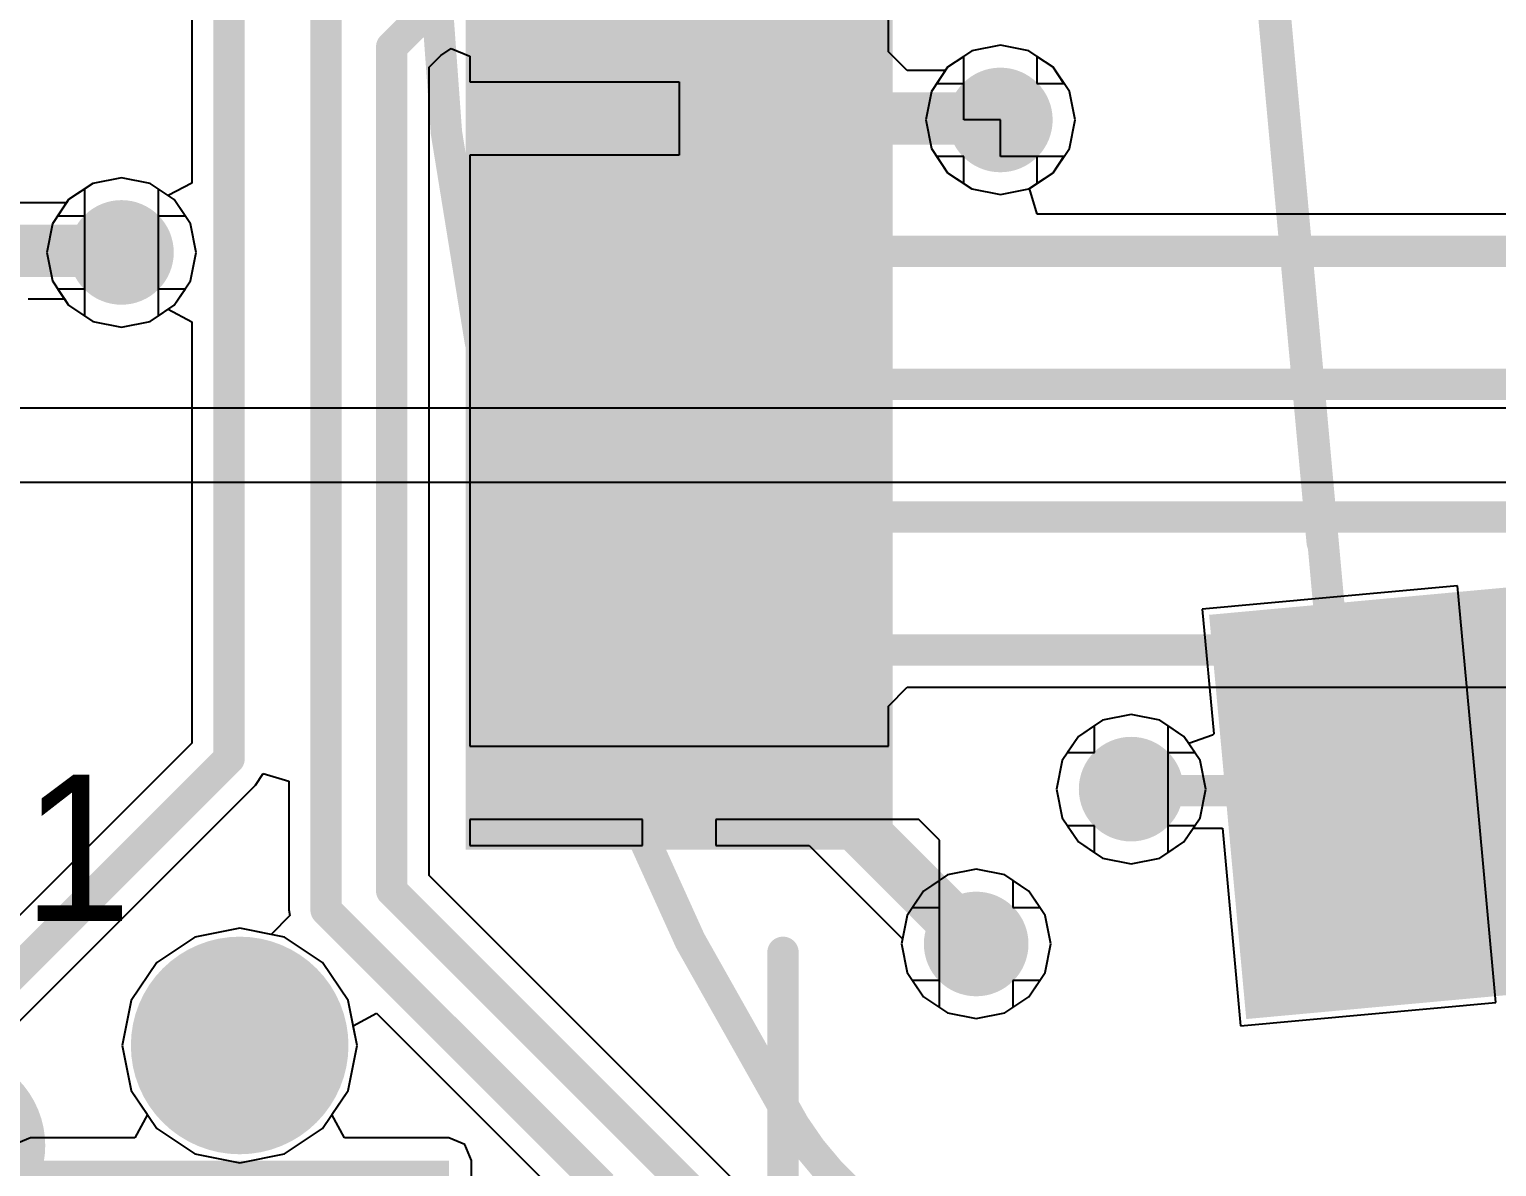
# Model space of a CAD drawing. Header units: millimetres. Extents: x 80 to 196, y 80 to 246.
# Drawn here: x 86.58 to 93.6, y 93.72 to 99.16 of the extents above; entities that cross this region are included whole.
import ezdxf

# ---------------------------------------------------------------- set-up
doc = ezdxf.new("R2010")
doc.units = ezdxf.units.MM
for name, color, linetype in [('BottomLayer', 5, 'Continuous'), ('BottomOverlay', 54, 'Continuous'), ('BottomPaste', 16, 'Continuous'), ('BottomSolder', 6, 'Continuous'), ('DrillDrawing', 1, 'Continuous'), ('KeepOutLayer', 6, 'Continuous'), ('Mechanical1', 6, 'Continuous'), ('Mechanical15', 56, 'Continuous'), ('MidLayer1', 16, 'Continuous'), ('MidLayer2', 76, 'Continuous'), ('MultiLayer', 9, 'Continuous'), ('PadHoleLayer', 156, 'Continuous'), ('TopLayer', 1, 'Continuous'), ('TopOverlay', 2, 'Continuous'), ('TopPaste', 8, 'Continuous'), ('TopSolder', 216, 'Continuous'), ('ViaHoleLayer', 16, 'Continuous')]:
    doc.layers.add(name, color=color, linetype=linetype)

msp = doc.modelspace()

# ---------------------------------------------------------------- linework, layer by layer
at = {"layer": 'BottomLayer'}
for p, q in [((87.36071935999999, 101.56867164), (87.36071935999999, 98.42132715999999)), ((90.68999896, 99.11980684), (90.68999896, 99.66499752)), ((90.68999896, 99.1198043), (90.6900015, 99.11980684)), ((90.6900015, 99.11980684), (90.68999896, 99.11980684)), ((90.6900015, 99.06500125999999), (90.68999896, 99.1198043)), ((88.49496905999999, 98.97519702), (88.55115131999999, 99.03137928)), ((88.55115131999999, 99.03137928), (88.60056702, 99.06439673999999)), ((88.60056702, 99.06439673999999), (88.69000041999999, 99.02735338)), ((88.69000041999999, 99.02735338), (88.69000296, 98.97519702)), ((90.6900015, 99.04921008), (90.6900015, 99.06500125999999)), ((90.77980319999999, 98.95940583999999), (90.6900015, 99.04921008)), ((91.05000332, 99.02703588), (90.9726654, 98.97536212)), ((91.05000332, 98.72302581999999), (91.05000332, 99.02703588)), ((91.47733799999999, 98.97536212), (91.40000008, 99.02703588)), ((91.40000008, 99.02703588), (91.40000008, 98.8980242)), ((88.49496905999999, 95.11289334), (88.49496905999999, 98.97519702)), ((88.69000296, 98.97519702), (88.69000041999999, 98.97519448)), ((88.69000041999999, 98.97519448), (88.69000296, 98.97519448)), ((88.69000296, 98.97519448), (88.69000296, 98.90499903999999)), ((90.96200501999999, 98.95940583999999), (90.77980319999999, 98.95940583999999)), ((90.9726654, 98.97536212), (90.96200501999999, 98.95940583999999)), ((91.52901175999999, 98.8980242), (91.47733799999999, 98.97536212)), ((88.69000296, 98.90499903999999), (89.69000095999999, 98.90499903999999)), ((89.69000095999999, 98.90499903999999), (89.69000095999999, 98.55500228)), ((91.40000008, 98.8980242), (91.52901175999999, 98.8980242)), ((91.22500169999999, 98.72302581999999), (91.05000332, 98.72302581999999)), ((91.22500169999999, 98.54802744), (91.22500169999999, 98.72302581999999)), ((89.69000095999999, 98.55500228), (88.69000296, 98.55500228)), ((88.69000296, 98.55500228), (88.69000296, 98.48480683999999)), ((91.52901175999999, 98.54802744), (91.22500169999999, 98.54802744)), ((91.47733799999999, 98.47068952), (91.52901175999999, 98.54802744)), ((88.69000296, 98.48480683999999), (88.69000041999999, 98.4848043)), ((88.69000041999999, 98.4848043), (88.69000296, 98.4848043)), ((88.69000296, 98.4848043), (88.69000041999999, 98.43000126)), ((91.36399811999999, 98.39495941999999), (91.47733799999999, 98.47068952)), ((86.85000156, 98.39400945999999), (86.77266363999999, 98.34233569999999)), ((86.85000156, 98.0899994), (86.85000156, 98.39400945999999)), ((87.24871551999999, 98.36145936), (87.19999831999999, 98.39400945999999)), ((87.19999831999999, 98.39400945999999), (87.19999831999999, 98.0899994)), ((87.36071935999999, 98.42132715999999), (87.24871551999999, 98.36145936)), ((88.69000041999999, 98.43000126), (88.69000041999999, 98.41250065999999)), ((88.69000041999999, 98.41250065999999), (88.69000041999999, 98.39500006)), ((88.69000041999999, 98.39500006), (88.69000296, 98.34019701999999)), ((91.40086622, 98.27342804), (91.36399811999999, 98.39495941999999)), ((86.76200326, 98.32637942), (86.48999719999999, 98.32637942)), ((86.77266363999999, 98.34233569999999), (86.76200326, 98.32637942)), ((88.69000296, 98.34019701999999), (88.69000041999999, 98.34019448)), ((88.69000041999999, 98.34019448), (88.69000296, 98.34019448)), ((88.69000296, 98.34019448), (88.69000296, 97.79500379999999)), ((95.66029381999999, 98.27342804), (91.40086622, 98.27342804)), ((86.85000156, 97.78598934), (86.85000156, 98.0899994)), ((87.19999831999999, 98.0899994), (87.19999831999999, 97.78598934)), ((86.57980398, 97.86756906), (86.75268145999999, 97.86756906)), ((86.75268145999999, 97.86756906), (86.77266363999999, 97.8376631)), ((86.77266363999999, 97.8376631), (86.85000156, 97.78598934)), ((87.19999831999999, 97.78598934), (87.24871551999999, 97.81853944)), ((87.24871551999999, 97.81853944), (87.36071935999999, 97.75867163999999)), ((87.36071935999999, 97.75867163999999), (87.36071935999999, 95.74417731999999)), ((88.69000296, 97.79500379999999), (88.68999787999999, 97.79500379999999)), ((88.68999787999999, 97.79500379999999), (88.69000041999999, 97.75999752)), ((88.69000041999999, 97.75999752), (88.69000296, 97.75999752)), ((88.69000296, 97.75999752), (88.69000296, 97.1600038)), ((88.69000296, 97.1600038), (88.68999787999999, 97.1600038)), ((88.68999787999999, 97.1600038), (88.69000041999999, 97.12499752)), ((88.69000041999999, 97.12499752), (88.69000296, 97.12499752)), ((88.69000296, 97.12499752), (88.69000296, 96.5250038)), ((88.69000296, 96.5250038), (88.68999787999999, 96.5250038)), ((88.68999787999999, 96.5250038), (88.69000041999999, 96.48999751999999)), ((88.69000041999999, 96.48999751999999), (88.69000296, 96.48999751999999)), ((88.69000296, 96.48999751999999), (88.69000296, 95.94480684)), ((90.6900015, 95.92176904), (90.77980319999999, 96.01157328)), ((90.77980319999999, 96.01157328), (95.62008562, 96.01157328)), ((88.69000296, 95.94480684), (88.69000041999999, 95.9448043)), ((88.69000041999999, 95.9448043), (88.69000296, 95.9448043)), ((88.69000296, 95.9448043), (88.69000041999999, 95.89000125999999)), ((90.6900015, 95.89000125999999), (90.6900015, 95.92176904)), ((88.69000041999999, 95.89000125999999), (88.69000041999999, 95.87250066)), ((88.69000041999999, 95.87250066), (88.69000041999999, 95.85500006)), ((88.69000041999999, 95.85500006), (88.69000296, 95.80019702)), ((90.68999896, 95.80019702), (90.6900015, 95.85500006)), ((90.6900015, 95.87250066), (90.6900015, 95.89000125999999)), ((90.6900015, 95.85500006), (90.6900015, 95.87250066)), ((88.69000296, 95.80019702), (88.69000041999999, 95.80019447999999)), ((88.69000041999999, 95.80019447999999), (88.69000296, 95.80019447999999)), ((88.69000296, 95.80019447999999), (88.69000296, 95.72999904)), ((90.68999896, 95.80019447999999), (90.6900015, 95.80019702)), ((90.6900015, 95.80019702), (90.68999896, 95.80019702)), ((90.68999896, 95.72999904), (90.68999896, 95.80019447999999)), ((91.67500079999999, 95.82901077999999), (91.59766288, 95.77733701999999)), ((91.67500079999999, 95.6999991), (91.67500079999999, 95.82901077999999)), ((92.10233548, 95.77733701999999), (92.02499755999999, 95.82901077999999)), ((92.02499755999999, 95.82901077999999), (92.02499755999999, 95.6999991)), ((87.36071935999999, 95.74417731999999), (85.06996955999999, 93.45342751999999)), ((88.69000296, 95.72999904), (90.68999896, 95.72999904)), ((91.59766288, 95.77733701999999), (91.54598912, 95.6999991)), ((92.15400924, 95.6999991), (92.10233548, 95.77733701999999)), ((91.54598912, 95.6999991), (91.67500079999999, 95.6999991)), ((92.02499755999999, 95.6999991), (92.15400924, 95.6999991)), ((87.66531361999999, 95.54410406), (87.70290054, 95.60035235999999)), ((87.70290054, 95.60035235999999), (87.82443192, 95.56348426)), ((85.27004282, 93.14883325999999), (87.66531361999999, 95.54410406)), ((87.82443192, 95.56348426), (87.82443192, 94.94764855999999)), ((89.51500258, 95.38000228), (88.69000296, 95.38000228)), ((88.69000296, 95.38000228), (88.69000296, 95.25500126)), ((89.51500258, 95.25500126), (89.51500258, 95.38000228)), ((90.83581527999999, 95.38000228), (89.86499934, 95.38000228)), ((89.86499934, 95.38000228), (89.86499934, 95.25500126)), ((90.9344892, 95.28132835999999), (90.83581527999999, 95.38000228)), ((91.67500079999999, 95.35000233999999), (91.54598912, 95.35000233999999)), ((91.54598912, 95.35000233999999), (91.59766288, 95.27266442)), ((91.67500079999999, 95.22099066), (91.67500079999999, 95.35000233999999)), ((92.15400924, 95.35000233999999), (92.02499755999999, 95.35000233999999)), ((92.02499755999999, 95.35000233999999), (92.02499755999999, 95.22099066)), ((92.10233548, 95.27266442), (92.15400924, 95.35000233999999)), ((88.69000296, 95.25500126), (89.51500258, 95.25500126)), ((89.86499934, 95.25500126), (90.31195806, 95.25500126)), ((90.31195806, 95.25500126), (90.75749692, 94.8094624)), ((90.9344892, 94.78499966), (90.9344892, 95.28132835999999)), ((91.59766288, 95.27266442), (91.67500079999999, 95.22099066)), ((92.02499755999999, 95.22099066), (92.10233548, 95.27266442)), ((90.63901607999999, 92.96884632), (88.49496905999999, 95.11289334)), ((91.36182387999999, 95.03733596), (91.28448596, 95.08900971999999)), ((91.28448596, 95.08900971999999), (91.28448596, 94.95999803999999)), ((91.41349763999999, 94.95999803999999), (91.36182387999999, 95.03733596)), ((87.82443192, 94.94764855999999), (87.8297837, 94.92074488)), ((91.28448596, 94.95999803999999), (91.41349763999999, 94.95999803999999)), ((87.8297837, 94.92074488), (87.73997946, 94.83094317999999)), ((87.37540055999999, 94.81808824), (87.19347305999999, 94.69652891999999)), ((87.59000008, 94.86077548), (87.37540055999999, 94.81808824)), ((87.73997946, 94.83094317999999), (87.59000008, 94.86077548)), ((90.75749692, 94.8094624), (90.75263027999999, 94.78499966)), ((90.75263027999999, 94.78499966), (90.77979558, 94.64843656)), ((90.9344892, 94.4809896), (90.9344892, 94.78499966)), ((87.19347305999999, 94.69652891999999), (87.07191374, 94.51460141999999)), ((90.77979558, 94.64843656), (90.85715128, 94.53266336)), ((91.41349763999999, 94.61000127999999), (91.28448596, 94.61000127999999)), ((91.28448596, 94.61000127999999), (91.28448596, 94.4809896)), ((91.36182387999999, 94.53266336), (91.41349763999999, 94.61000127999999)), ((90.85715128, 94.53266336), (90.9344892, 94.4809896)), ((91.28448596, 94.4809896), (91.36182387999999, 94.53266336)), ((87.07191374, 94.51460141999999), (87.0292265, 94.3000019)), ((88.13202084, 94.39428162), (88.24402468, 94.45414942)), ((88.24402468, 94.45414942), (89.1446909, 93.55348319999999)), ((88.15077366, 94.3000019), (88.13202084, 94.39428162)), ((87.0292265, 94.3000019), (87.07191374, 94.08540237999999)), ((88.10808641999999, 94.08540237999999), (88.15077366, 94.3000019)), ((87.07191374, 94.08540237999999), (87.14884526, 93.97026672)), ((88.03115489999999, 93.97026672), (88.10808641999999, 94.08540237999999)), ((87.14884526, 93.97026672), (87.08897746, 93.85826034)), ((88.0910227, 93.85826034), (88.03115489999999, 93.97026672)), ((86.58999954, 93.85826034), (86.51346172, 93.8265586)), ((87.08897746, 93.85826034), (86.58999954, 93.85826034)), ((88.59000062, 93.85826034), (88.0910227, 93.85826034)), ((88.66653844, 93.8265586), (88.59000062, 93.85826034)), ((88.69824018, 93.75002078), (88.66653844, 93.8265586)), ((88.69824018, 91.2500207), (88.69824018, 93.75002078))]:
    msp.add_line(p, q, dxfattribs=at)
for points, const_width in [([(87.53914673999999, 95.67027094), (87.53914673999999, 101.66828536)], 0.1499997), ([(88.0028593, 94.94764855999999), (88.0028593, 99.62609488)], 0.1499997), ([(88.31654168, 99.07215898), (88.60938336, 99.36500065999999)], 0.1499997), ([(88.31654168, 95.03898695999999), (88.31654168, 99.07215898)], 0.1499997), ([(89.69000095999999, 98.73000065999999), (91.21802686, 98.73000065999999)], 0.2499995), ([(91.21802686, 98.73000065999999), (91.22500169999999, 98.72302581999999)], 0.2499995), ([(85.4899992, 98.09697424), (87.01802509999999, 98.09697424)], 0.2499995), ([(87.01802509999999, 98.09697424), (87.02499994, 98.0899994)], 0.2499995), ([(89.69000095999999, 98.09500066), (95.66029381999999, 98.09500066)], 0.1499997), ([(89.69000095999999, 97.46000065999999), (95.64892732, 97.46000065999999)], 0.1499997), ([(89.69000095999999, 96.82500066), (95.67898314, 96.82500066)], 0.1499997), ([(89.69000095999999, 96.19000066), (95.693992, 96.19000066)], 0.1499997), ([(85.14387594, 93.27500013999999), (87.53914673999999, 95.67027094)], 0.1499997), ([(89.69000095999999, 95.55500065999999), (90.33638778, 95.55500065999999)], 0.2499995), ([(90.33638778, 95.55500065999999), (91.10638877999999, 94.78499966)], 0.2499995), ([(88.31654168, 95.03898695999999), (90.5651097, 92.79041894)], 0.1499997), ([(88.0028593, 94.94764855999999), (89.32311827999999, 93.62738958)], 0.1499997)]:
    msp.add_lwpolyline(points, dxfattribs=dict(at, const_width=const_width))
for points, const_width in [([(88.27904111999999, 99.07215898, 1), (88.35404224, 99.07215898, 1)], 0.07499858), ([(88.27904111999999, 99.07215898, 1), (88.35404224, 99.07215898, 1)], 0.07499858), ([(91.10000321999999, 98.72302581999999, 1), (91.35000018, 98.72302581999999, 1)], 0.2499995), ([(89.62750172, 98.73000065999999, 1), (89.7525002, 98.73000065999999, 1)], 0.12499848), ([(91.15552762, 98.73000065999999, 1), (91.28052609999999, 98.73000065999999, 1)], 0.12499848), ([(91.15552762, 98.73000065999999, 1), (91.28052609999999, 98.73000065999999, 1)], 0.12499848), ([(91.16250246, 98.72302581999999, 1), (91.28750094, 98.72302581999999, 1)], 0.12499848), ([(86.90000146, 98.0899994, 1), (87.14999841999999, 98.0899994, 1)], 0.2499995), ([(86.95552586, 98.09697424, 1), (87.08052434, 98.09697424, 1)], 0.12499848), ([(86.95552586, 98.09697424, 1), (87.08052434, 98.09697424, 1)], 0.12499848), ([(86.96250069999999, 98.0899994, 1), (87.08749918, 98.0899994, 1)], 0.12499848), ([(89.6525004, 98.09500066, 1), (89.72750151999999, 98.09500066, 1)], 0.07499858), ([(89.6525004, 97.46000065999999, 1), (89.72750151999999, 97.46000065999999, 1)], 0.07499858), ([(89.6525004, 96.82500066, 1), (89.72750151999999, 96.82500066, 1)], 0.07499858), ([(89.6525004, 96.19000066, 1), (89.72750151999999, 96.19000066, 1)], 0.07499858), ([(87.50164618, 95.67027094, 1), (87.57664729999999, 95.67027094, 1)], 0.07499858), ([(87.50164618, 95.67027094, 1), (87.57664729999999, 95.67027094, 1)], 0.07499858), ([(91.7250007, 95.52500072, 1), (91.97499766, 95.52500072, 1)], 0.2499995), ([(89.62750172, 95.55500065999999, 1), (89.7525002, 95.55500065999999, 1)], 0.12499848), ([(90.27388854, 95.55500065999999, 1), (90.39888701999999, 95.55500065999999, 1)], 0.12499848), ([(90.27388854, 95.55500065999999, 1), (90.39888701999999, 95.55500065999999, 1)], 0.12499848), ([(88.27904111999999, 95.03898695999999, 1), (88.35404224, 95.03898695999999, 1)], 0.07499858), ([(88.27904111999999, 95.03898695999999, 1), (88.35404224, 95.03898695999999, 1)], 0.07499858), ([(87.96535874, 94.94764855999999, 1), (88.04035986, 94.94764855999999, 1)], 0.07499858), ([(87.96535874, 94.94764855999999, 1), (88.04035986, 94.94764855999999, 1)], 0.07499858), ([(90.98448909999999, 94.78499966, 1), (91.23448606, 94.78499966, 1)], 0.2499995), ([(91.04388954, 94.78499966, 1), (91.16888802, 94.78499966, 1)], 0.12499848), ([(87.36499925999999, 94.3000019, 1), (87.8150009, 94.3000019, 1)], 0.4499991)]:
    msp.add_lwpolyline(points, format="xyb", close=True, dxfattribs=dict(at, const_width=const_width))
for points in [[(90.58999915999999, 98.53000105999999), (90.58999915999999, 98.93000026), (88.79000276, 98.53000105999999), (88.79000276, 98.93000026)], [(90.58999915999999, 97.89500106), (90.58999915999999, 98.29500026), (88.79000276, 97.89500106), (88.79000276, 98.29500026)], [(90.58999915999999, 97.26000106), (90.58999915999999, 97.66000025999999), (88.79000276, 97.26000106), (88.79000276, 97.66000025999999)], [(90.58999915999999, 96.62500105999999), (90.58999915999999, 97.02500026), (88.79000276, 96.62500105999999), (88.79000276, 97.02500026)], [(90.58999915999999, 95.99000106), (90.58999915999999, 96.39000026), (88.79000276, 95.99000106), (88.79000276, 96.39000026)], [(90.58999915999999, 95.35500105999999), (90.58999915999999, 95.75500025999999), (88.79000276, 95.35500105999999), (88.79000276, 95.75500025999999)], [(88.59000062, 91.2500207), (88.59000062, 93.75002078), (86.58999954, 91.2500207), (86.58999954, 93.75002078)]]:
    msp.add_solid(points, dxfattribs=at)
at = {"layer": 'BottomOverlay', "const_width": 0.1499997}
msp.add_lwpolyline([(90.18636013999999, 92.8963598), (90.18636013999999, 94.74503021999999)], dxfattribs=at)
at = {"layer": 'BottomOverlay', "const_width": 0.07499858}
msp.add_lwpolyline([(90.14885957999999, 94.74503021999999, 1), (90.22386069999999, 94.74503021999999, 1)], format="xyb", close=True, dxfattribs=at)
at = {"layer": 'BottomPaste'}
for points in [[(90.53999926, 98.58000095999999), (90.53999926, 98.88000036), (88.84000266, 98.58000095999999), (88.84000266, 98.88000036)], [(90.53999926, 97.94500096), (90.53999926, 98.24500035999999), (88.84000266, 97.94500096), (88.84000266, 98.24500035999999)], [(90.53999926, 97.31000096), (90.53999926, 97.61000036), (88.84000266, 97.31000096), (88.84000266, 97.61000036)], [(90.53999926, 96.67500095999999), (90.53999926, 96.97500036), (88.84000266, 96.67500095999999), (88.84000266, 96.97500036)], [(90.53999926, 96.04000096), (90.53999926, 96.34000035999999), (88.84000266, 96.04000096), (88.84000266, 96.34000035999999)], [(90.53999926, 95.40500096), (90.53999926, 95.70500036), (88.84000266, 95.40500096), (88.84000266, 95.70500036)]]:
    msp.add_solid(points, dxfattribs=at)
at = {"layer": 'BottomSolder', "const_width": 0.51999896}
msp.add_lwpolyline([(87.33000059999999, 94.3000019, 1), (87.84999956, 94.3000019, 1)], format="xyb", close=True, dxfattribs=at)
at = {"layer": 'BottomSolder'}
for points in [[(90.70999891999999, 99.0450013), (90.70999891999999, 99.68500001999999), (88.670003, 99.0450013), (88.670003, 99.68500001999999)], [(90.70999891999999, 98.41000129999999), (90.70999891999999, 99.05000002), (88.670003, 98.41000129999999), (88.670003, 99.05000002)], [(90.70999891999999, 97.7750013), (90.70999891999999, 98.41500002), (88.670003, 97.7750013), (88.670003, 98.41500002)], [(90.70999891999999, 97.1400013), (90.70999891999999, 97.78000001999999), (88.670003, 97.1400013), (88.670003, 97.78000001999999)], [(90.70999891999999, 96.50500129999999), (90.70999891999999, 97.14500002), (88.670003, 96.50500129999999), (88.670003, 97.14500002)], [(90.70999891999999, 95.8700013), (90.70999891999999, 96.51000001999999), (88.670003, 95.8700013), (88.670003, 96.51000001999999)], [(90.70999891999999, 95.2350013), (90.70999891999999, 95.87500002), (88.670003, 95.2350013), (88.670003, 95.87500002)]]:
    msp.add_solid(points, dxfattribs=at)
at = {"layer": 'DrillDrawing', "const_width": 0.1499997}
for points in [[(83.22520566, 110.89066976, -1.632082946502633), (101.04419974, 80.02726692)], [(98.95580158, 80.02726692, -0.543037441153086), (82.18100658, 109.0820653)]]:
    msp.add_lwpolyline(points, format="xyb", dxfattribs=at)
at = {"layer": 'DrillDrawing', "const_width": 0.0999998}
for points in [[(91.17500179999999, 98.72302581999999, 1), (91.2750016, 98.72302581999999, 1)], [(86.97500004, 98.0899994, 1), (87.07499983999999, 98.0899994, 1)], [(91.79999928, 95.52500072, 1), (91.89999908, 95.52500072, 1)], [(91.05948767999999, 94.78499966, 1), (91.15948748, 94.78499966, 1)]]:
    msp.add_lwpolyline(points, format="xyb", close=True, dxfattribs=at)
at = {"layer": 'KeepOutLayer', "const_width": 0.1499997}
for points in [[(83.22520566, 110.89066976, -1.632082946502633), (101.04419974, 80.02726692)], [(98.95580158, 80.02726692, -0.543037441153086), (82.18100658, 109.0820653)]]:
    msp.add_lwpolyline(points, format="xyb", dxfattribs=at)
at = {"layer": 'Mechanical1', "const_width": 0.1499997}
for points in [[(83.22520566, 110.89066976, -1.632082946502633), (101.04419974, 80.02726692)], [(98.95580158, 80.02726692, -0.543037441153086), (82.18100658, 109.0820653)], [(90.23997191999999, 93.91790207999999, -0.1329845623442935), (88.50464645999999, 99.67295534)], [(91.64860003999999, 93.21735484, -0.2832368967193278), (90.23996937999999, 93.91789954)]]:
    msp.add_lwpolyline(points, format="xyb", dxfattribs=at)
for points in [[(91.94221895999999, 105.79547802), (92.93649941999999, 94.84050119999999)], [(92.93649941999999, 94.84050119999999), (107.87510556, 96.19633796)]]:
    msp.add_lwpolyline(points, dxfattribs=at)
at = {"layer": 'Mechanical1', "const_width": 0.07499858}
for points in [[(92.89899885999999, 94.84050119999999, 1), (92.97399997999999, 94.84050119999999, 1)], [(92.89899885999999, 94.84050119999999, 1), (92.97399997999999, 94.84050119999999, 1)], [(90.20246881999999, 93.91789954, 1), (90.27746993999999, 93.91789954, 1)], [(90.20247135999999, 93.91790207999999, 1), (90.27747248, 93.91790207999999, 1)]]:
    msp.add_lwpolyline(points, format="xyb", close=True, dxfattribs=at)
at = {"layer": 'Mechanical15', "const_width": 0.0999998}
for points in [[(118.50000176, 100.00000066, 1), (81.49999955999999, 100.00000066, 1)], [(116.49499942, 100.00000066, 1), (83.5050019, 100.00000066, 1)]]:
    msp.add_lwpolyline(points, format="xyb", close=True, dxfattribs=at)
at = {"layer": 'MidLayer1'}
for p, q in [((91.05000332, 99.02703588), (90.9726654, 98.97536212)), ((91.05000332, 98.8980242), (91.05000332, 99.02703588)), ((91.47733799999999, 98.97536212), (91.40000008, 99.02703588)), ((91.40000008, 99.02703588), (91.40000008, 98.8980242)), ((90.9726654, 98.97536212), (90.92099164, 98.8980242)), ((91.52901175999999, 98.8980242), (91.47733799999999, 98.97536212)), ((90.92099164, 98.8980242), (91.05000332, 98.8980242)), ((91.40000008, 98.8980242), (91.52901175999999, 98.8980242)), ((91.05000332, 98.54802744), (90.92099164, 98.54802744)), ((90.92099164, 98.54802744), (90.9726654, 98.47068952)), ((91.05000332, 98.41901576), (91.05000332, 98.54802744)), ((91.52901175999999, 98.54802744), (91.40000008, 98.54802744)), ((91.40000008, 98.54802744), (91.40000008, 98.41901576)), ((91.47733799999999, 98.47068952), (91.52901175999999, 98.54802744)), ((90.9726654, 98.47068952), (91.05000332, 98.41901576)), ((91.40000008, 98.41901576), (91.47733799999999, 98.47068952)), ((86.85000156, 98.39400945999999), (86.77266363999999, 98.34233569999999)), ((86.85000156, 98.26499777999999), (86.85000156, 98.39400945999999)), ((87.27733624, 98.34233569999999), (87.19999831999999, 98.39400945999999)), ((87.19999831999999, 98.39400945999999), (87.19999831999999, 98.26499777999999)), ((86.77266363999999, 98.34233569999999), (86.72098987999999, 98.26499777999999)), ((87.32901, 98.26499777999999), (87.27733624, 98.34233569999999)), ((86.72098987999999, 98.26499777999999), (86.85000156, 98.26499777999999)), ((87.19999831999999, 98.26499777999999), (87.32901, 98.26499777999999)), ((86.85000156, 97.91500101999999), (86.72098987999999, 97.91500101999999)), ((86.72098987999999, 97.91500101999999), (86.77266363999999, 97.8376631)), ((86.85000156, 97.78598934), (86.85000156, 97.91500101999999)), ((87.32901, 97.91500101999999), (87.19999831999999, 97.91500101999999)), ((87.19999831999999, 97.91500101999999), (87.19999831999999, 97.78598934)), ((87.27733624, 97.8376631), (87.32901, 97.91500101999999)), ((86.77266363999999, 97.8376631), (86.85000156, 97.78598934)), ((87.19999831999999, 97.78598934), (87.27733624, 97.8376631)), ((91.67500079999999, 95.82901077999999), (91.59766288, 95.77733701999999)), ((91.67500079999999, 95.6999991), (91.67500079999999, 95.82901077999999)), ((92.10233548, 95.77733701999999), (92.02499755999999, 95.82901077999999)), ((92.02499755999999, 95.82901077999999), (92.02499755999999, 95.6999991)), ((91.59766288, 95.77733701999999), (91.54598912, 95.6999991)), ((92.15400924, 95.6999991), (92.10233548, 95.77733701999999)), ((91.54598912, 95.6999991), (91.67500079999999, 95.6999991)), ((92.02499755999999, 95.6999991), (92.15400924, 95.6999991)), ((91.67500079999999, 95.35000233999999), (91.54598912, 95.35000233999999)), ((91.54598912, 95.35000233999999), (91.59766288, 95.27266442)), ((91.67500079999999, 95.22099066), (91.67500079999999, 95.35000233999999)), ((92.15400924, 95.35000233999999), (92.02499755999999, 95.35000233999999)), ((92.02499755999999, 95.35000233999999), (92.02499755999999, 95.22099066)), ((92.10233548, 95.27266442), (92.15400924, 95.35000233999999)), ((91.59766288, 95.27266442), (91.67500079999999, 95.22099066)), ((92.02499755999999, 95.22099066), (92.10233548, 95.27266442)), ((90.9344892, 95.08900971999999), (90.85715128, 95.03733596)), ((90.9344892, 94.95999803999999), (90.9344892, 95.08900971999999)), ((91.36182387999999, 95.03733596), (91.28448596, 95.08900971999999)), ((91.28448596, 95.08900971999999), (91.28448596, 94.95999803999999)), ((90.85715128, 95.03733596), (90.80547752, 94.95999803999999)), ((91.41349763999999, 94.95999803999999), (91.36182387999999, 95.03733596)), ((90.80547752, 94.95999803999999), (90.9344892, 94.95999803999999)), ((91.28448596, 94.95999803999999), (91.41349763999999, 94.95999803999999)), ((87.37540055999999, 94.81808824), (87.19347305999999, 94.69652891999999)), ((87.59000008, 94.86077548), (87.37540055999999, 94.81808824)), ((87.80459959999999, 94.81808824), (87.59000008, 94.86077548)), ((87.98652709999999, 94.69652891999999), (87.80459959999999, 94.81808824)), ((87.19347305999999, 94.69652891999999), (87.07191374, 94.51460141999999)), ((88.10808641999999, 94.51460141999999), (87.98652709999999, 94.69652891999999)), ((90.9344892, 94.61000127999999), (90.80547752, 94.61000127999999)), ((90.80547752, 94.61000127999999), (90.85715128, 94.53266336)), ((90.9344892, 94.4809896), (90.9344892, 94.61000127999999)), ((91.41349763999999, 94.61000127999999), (91.28448596, 94.61000127999999)), ((91.28448596, 94.61000127999999), (91.28448596, 94.4809896)), ((91.36182387999999, 94.53266336), (91.41349763999999, 94.61000127999999)), ((90.85715128, 94.53266336), (90.9344892, 94.4809896)), ((91.28448596, 94.4809896), (91.36182387999999, 94.53266336)), ((87.07191374, 94.51460141999999), (87.0292265, 94.3000019)), ((88.15077366, 94.3000019), (88.10808641999999, 94.51460141999999)), ((87.0292265, 94.3000019), (87.07191374, 94.08540237999999)), ((88.10808641999999, 94.08540237999999), (88.15077366, 94.3000019)), ((87.07191374, 94.08540237999999), (87.19347305999999, 93.90347487999999)), ((87.98652709999999, 93.90347487999999), (88.10808641999999, 94.08540237999999)), ((87.19347305999999, 93.90347487999999), (87.37540055999999, 93.78191556)), ((87.80459959999999, 93.78191556), (87.98652709999999, 93.90347487999999)), ((87.37540055999999, 93.78191556), (87.59000008, 93.73922832)), ((87.59000008, 93.73922832), (87.80459959999999, 93.78191556))]:
    msp.add_line(p, q, dxfattribs=at)
for points, const_width in [([(91.10000321999999, 98.72302581999999, 1), (91.35000018, 98.72302581999999, 1)], 0.2499995), ([(86.90000146, 98.0899994, 1), (87.14999841999999, 98.0899994, 1)], 0.2499995), ([(91.7250007, 95.52500072, 1), (91.97499766, 95.52500072, 1)], 0.2499995), ([(90.98448909999999, 94.78499966, 1), (91.23448606, 94.78499966, 1)], 0.2499995), ([(87.36499925999999, 94.3000019, 1), (87.8150009, 94.3000019, 1)], 0.4499991)]:
    msp.add_lwpolyline(points, format="xyb", close=True, dxfattribs=dict(at, const_width=const_width))
at = {"layer": 'MidLayer2'}
for p, q in [((91.22500169999999, 99.07988311999999), (91.08843859999999, 99.05271782)), ((91.3615648, 99.05271782), (91.22500169999999, 99.07988311999999)), ((91.08843859999999, 99.05271782), (90.9726654, 98.97536212)), ((91.47733799999999, 98.97536212), (91.3615648, 99.05271782)), ((90.9726654, 98.97536212), (90.8953097, 98.85958892)), ((91.5546937, 98.85958892), (91.47733799999999, 98.97536212)), ((90.8953097, 98.85958892), (90.86814439999999, 98.72302581999999)), ((91.581859, 98.72302581999999), (91.5546937, 98.85958892)), ((90.86814439999999, 98.72302581999999), (90.8953097, 98.58646272)), ((91.5546937, 98.58646272), (91.581859, 98.72302581999999)), ((90.8953097, 98.58646272), (90.9726654, 98.47068952)), ((91.47733799999999, 98.47068952), (91.5546937, 98.58646272)), ((87.02499994, 98.4468567), (86.88843684, 98.41969139999999)), ((87.16156303999999, 98.41969139999999), (87.02499994, 98.4468567)), ((90.9726654, 98.47068952), (91.08843859999999, 98.39333382)), ((91.3615648, 98.39333382), (91.47733799999999, 98.47068952)), ((86.88843684, 98.41969139999999), (86.77266363999999, 98.34233569999999)), ((87.27733624, 98.34233569999999), (87.16156303999999, 98.41969139999999)), ((91.08843859999999, 98.39333382), (91.22500169999999, 98.36616851999999)), ((91.22500169999999, 98.36616851999999), (91.3615648, 98.39333382)), ((86.77266363999999, 98.34233569999999), (86.69530793999999, 98.2265625)), ((87.35469194, 98.2265625), (87.27733624, 98.34233569999999)), ((86.69530793999999, 98.2265625), (86.66814264, 98.0899994)), ((87.38185724, 98.0899994), (87.35469194, 98.2265625)), ((86.66814264, 98.0899994), (86.69530793999999, 97.95343629999999)), ((87.35469194, 97.95343629999999), (87.38185724, 98.0899994)), ((86.69530793999999, 97.95343629999999), (86.77266363999999, 97.8376631)), ((87.27733624, 97.8376631), (87.35469194, 97.95343629999999)), ((86.77266363999999, 97.8376631), (86.88843684, 97.76030739999999)), ((87.16156303999999, 97.76030739999999), (87.27733624, 97.8376631)), ((86.88843684, 97.76030739999999), (87.02499994, 97.7331421)), ((87.02499994, 97.7331421), (87.16156303999999, 97.76030739999999)), ((112.91324382, 97.34453988), (82.92439345999999, 97.34547459999999)), ((84.42208667999999, 96.9923384), (112.3399201, 96.99216822)), ((91.71343608, 95.85469271999999), (91.59766288, 95.77733701999999)), ((91.84999918, 95.88185802), (91.71343608, 95.85469271999999)), ((91.98656228, 95.85469271999999), (91.84999918, 95.88185802)), ((92.10233548, 95.77733701999999), (91.98656228, 95.85469271999999)), ((91.59766288, 95.77733701999999), (91.52030717999999, 95.66156382)), ((92.17969117999999, 95.66156382), (92.10233548, 95.77733701999999)), ((91.52030717999999, 95.66156382), (91.49314188, 95.52500072)), ((92.20685648, 95.52500072), (92.17969117999999, 95.66156382)), ((91.49314188, 95.52500072), (91.52030717999999, 95.38843761999999)), ((92.17969117999999, 95.38843761999999), (92.20685648, 95.52500072)), ((91.52030717999999, 95.38843761999999), (91.59766288, 95.27266442)), ((92.10233548, 95.27266442), (92.17969117999999, 95.38843761999999)), ((91.59766288, 95.27266442), (91.71343608, 95.19530872)), ((91.98656228, 95.19530872), (92.10233548, 95.27266442)), ((91.71343608, 95.19530872), (91.84999918, 95.16814341999999)), ((91.84999918, 95.16814341999999), (91.98656228, 95.19530872)), ((90.97292447999999, 95.11469165999999), (90.85715128, 95.03733596)), ((91.10948757999999, 95.14185696), (90.97292447999999, 95.11469165999999)), ((91.24605068, 95.11469165999999), (91.10948757999999, 95.14185696)), ((91.36182387999999, 95.03733596), (91.24605068, 95.11469165999999)), ((90.85715128, 95.03733596), (90.77979558, 94.92156276)), ((91.43917958, 94.92156276), (91.36182387999999, 95.03733596)), ((90.77979558, 94.92156276), (90.75263027999999, 94.78499966)), ((91.46634488, 94.78499966), (91.43917958, 94.92156276)), ((87.37540055999999, 94.81808824), (87.19347305999999, 94.69652891999999)), ((87.59000008, 94.86077548), (87.37540055999999, 94.81808824)), ((87.80459959999999, 94.81808824), (87.59000008, 94.86077548)), ((87.98652709999999, 94.69652891999999), (87.80459959999999, 94.81808824)), ((90.75263027999999, 94.78499966), (90.77979558, 94.64843656)), ((91.43917958, 94.64843656), (91.46634488, 94.78499966)), ((87.19347305999999, 94.69652891999999), (87.07191374, 94.51460141999999)), ((88.10808641999999, 94.51460141999999), (87.98652709999999, 94.69652891999999)), ((90.77979558, 94.64843656), (90.85715128, 94.53266336)), ((91.36182387999999, 94.53266336), (91.43917958, 94.64843656)), ((90.85715128, 94.53266336), (90.97292447999999, 94.45530765999999)), ((91.24605068, 94.45530765999999), (91.36182387999999, 94.53266336)), ((87.07191374, 94.51460141999999), (87.0292265, 94.3000019)), ((88.15077366, 94.3000019), (88.10808641999999, 94.51460141999999)), ((90.97292447999999, 94.45530765999999), (91.10948757999999, 94.42814236)), ((91.10948757999999, 94.42814236), (91.24605068, 94.45530765999999)), ((87.0292265, 94.3000019), (87.07191374, 94.08540237999999)), ((88.10808641999999, 94.08540237999999), (88.15077366, 94.3000019)), ((87.07191374, 94.08540237999999), (87.19347305999999, 93.90347487999999)), ((87.98652709999999, 93.90347487999999), (88.10808641999999, 94.08540237999999)), ((87.19347305999999, 93.90347487999999), (87.37540055999999, 93.78191556)), ((87.80459959999999, 93.78191556), (87.98652709999999, 93.90347487999999)), ((87.37540055999999, 93.78191556), (87.59000008, 93.73922832)), ((87.59000008, 93.73922832), (87.80459959999999, 93.78191556))]:
    msp.add_line(p, q, dxfattribs=at)
for points, const_width in [([(91.10000321999999, 98.72302581999999, 1), (91.35000018, 98.72302581999999, 1)], 0.2499995), ([(86.90000146, 98.0899994, 1), (87.14999841999999, 98.0899994, 1)], 0.2499995), ([(91.7250007, 95.52500072, 1), (91.97499766, 95.52500072, 1)], 0.2499995), ([(90.98448909999999, 94.78499966, 1), (91.23448606, 94.78499966, 1)], 0.2499995), ([(87.36499925999999, 94.3000019, 1), (87.8150009, 94.3000019, 1)], 0.4499991)]:
    msp.add_lwpolyline(points, format="xyb", close=True, dxfattribs=dict(at, const_width=const_width))
at = {"layer": 'MultiLayer'}
for points, const_width in [([(91.10000321999999, 98.72302581999999, 1), (91.35000018, 98.72302581999999, 1)], 0.2499995), ([(86.90000146, 98.0899994, 1), (87.14999841999999, 98.0899994, 1)], 0.2499995), ([(91.7250007, 95.52500072, 1), (91.97499766, 95.52500072, 1)], 0.2499995), ([(90.98448909999999, 94.78499966, 1), (91.23448606, 94.78499966, 1)], 0.2499995), ([(87.36499925999999, 94.3000019, 1), (87.8150009, 94.3000019, 1)], 0.4499991)]:
    msp.add_lwpolyline(points, format="xyb", close=True, dxfattribs=dict(at, const_width=const_width))
at = {"layer": 'PadHoleLayer', "const_width": 0.4499991}
msp.add_lwpolyline([(87.36499925999999, 94.3000019, 1), (87.8150009, 94.3000019, 1)], format="xyb", close=True, dxfattribs=at)
at = {"layer": 'TopLayer'}
for p, q in [((91.05000332, 99.02703588), (90.9726654, 98.97536212)), ((91.05000332, 98.8980242), (91.05000332, 99.02703588)), ((91.47733799999999, 98.97536212), (91.40000008, 99.02703588)), ((91.40000008, 99.02703588), (91.40000008, 98.8980242)), ((90.9726654, 98.97536212), (90.92099164, 98.8980242)), ((91.52901175999999, 98.8980242), (91.47733799999999, 98.97536212)), ((90.92099164, 98.8980242), (91.05000332, 98.8980242)), ((91.40000008, 98.8980242), (91.52901175999999, 98.8980242)), ((91.05000332, 98.54802744), (90.92099164, 98.54802744)), ((90.92099164, 98.54802744), (90.9726654, 98.47068952)), ((91.05000332, 98.41901576), (91.05000332, 98.54802744)), ((91.52901175999999, 98.54802744), (91.40000008, 98.54802744)), ((91.40000008, 98.54802744), (91.40000008, 98.41901576)), ((91.47733799999999, 98.47068952), (91.52901175999999, 98.54802744)), ((90.9726654, 98.47068952), (91.05000332, 98.41901576)), ((91.40000008, 98.41901576), (91.47733799999999, 98.47068952)), ((86.85000156, 98.39400945999999), (86.77266363999999, 98.34233569999999)), ((86.85000156, 98.26499777999999), (86.85000156, 98.39400945999999)), ((87.27733624, 98.34233569999999), (87.19999831999999, 98.39400945999999)), ((87.19999831999999, 98.39400945999999), (87.19999831999999, 98.26499777999999)), ((86.77266363999999, 98.34233569999999), (86.72098987999999, 98.26499777999999)), ((87.32901, 98.26499777999999), (87.27733624, 98.34233569999999)), ((86.72098987999999, 98.26499777999999), (86.85000156, 98.26499777999999)), ((87.19999831999999, 98.26499777999999), (87.32901, 98.26499777999999)), ((86.85000156, 97.91500101999999), (86.72098987999999, 97.91500101999999)), ((86.72098987999999, 97.91500101999999), (86.77266363999999, 97.8376631)), ((86.85000156, 97.78598934), (86.85000156, 97.91500101999999)), ((87.32901, 97.91500101999999), (87.19999831999999, 97.91500101999999)), ((87.19999831999999, 97.91500101999999), (87.19999831999999, 97.78598934)), ((87.27733624, 97.8376631), (87.32901, 97.91500101999999)), ((86.77266363999999, 97.8376631), (86.85000156, 97.78598934)), ((87.19999831999999, 97.78598934), (87.27733624, 97.8376631)), ((93.40978523999999, 96.49724413999999), (92.18992229999999, 96.38515394)), ((93.5012862, 95.50144222), (93.40978523999999, 96.49724413999999)), ((92.18992229999999, 96.38515394), (92.24463644, 95.78970428)), ((91.67500079999999, 95.82901077999999), (91.59766288, 95.77733701999999)), ((91.67500079999999, 95.6999991), (91.67500079999999, 95.82901077999999)), ((92.10233548, 95.77733701999999), (92.02499755999999, 95.82901077999999)), ((92.02499755999999, 95.82901077999999), (92.02499755999999, 95.52500072)), ((92.23854551999999, 95.78302916), (92.12532248, 95.74293526)), ((92.24463644, 95.78970428), (92.23854551999999, 95.78302916)), ((91.59766288, 95.77733701999999), (91.54598912, 95.6999991)), ((92.12532248, 95.74293526), (92.10233548, 95.77733701999999)), ((91.54598912, 95.6999991), (91.67500079999999, 95.6999991)), ((92.02499755999999, 95.52500072), (92.02499755999999, 95.22099066)), ((93.59278716, 94.5056403), (93.5012862, 95.50144222)), ((91.67500079999999, 95.35000233999999), (91.54598912, 95.35000233999999)), ((91.54598912, 95.35000233999999), (91.59766288, 95.27266442)), ((91.67500079999999, 95.22099066), (91.67500079999999, 95.35000233999999)), ((92.10233548, 95.27266442), (92.14667625999999, 95.339027)), ((92.14667625999999, 95.339027), (92.2860486, 95.339027)), ((92.2860486, 95.339027), (92.37292422, 94.3935501)), ((91.59766288, 95.27266442), (91.67500079999999, 95.22099066)), ((92.02499755999999, 95.22099066), (92.10233548, 95.27266442)), ((90.9344892, 95.08900971999999), (90.85715128, 95.03733596)), ((90.9344892, 94.95999803999999), (90.9344892, 95.08900971999999)), ((91.36182387999999, 95.03733596), (91.28448596, 95.08900971999999)), ((91.28448596, 95.08900971999999), (91.28448596, 94.95999803999999)), ((90.85715128, 95.03733596), (90.80547752, 94.95999803999999)), ((91.41349763999999, 94.95999803999999), (91.36182387999999, 95.03733596)), ((90.80547752, 94.95999803999999), (90.9344892, 94.95999803999999)), ((91.28448596, 94.95999803999999), (91.41349763999999, 94.95999803999999)), ((87.37540055999999, 94.81808824), (87.19347305999999, 94.69652891999999)), ((87.59000008, 94.86077548), (87.37540055999999, 94.81808824)), ((87.80459959999999, 94.81808824), (87.59000008, 94.86077548)), ((87.98652709999999, 94.69652891999999), (87.80459959999999, 94.81808824)), ((87.19347305999999, 94.69652891999999), (87.07191374, 94.51460141999999)), ((88.10808641999999, 94.51460141999999), (87.98652709999999, 94.69652891999999)), ((90.9344892, 94.61000127999999), (90.80547752, 94.61000127999999)), ((90.80547752, 94.61000127999999), (90.85715128, 94.53266336)), ((90.9344892, 94.4809896), (90.9344892, 94.61000127999999)), ((91.41349763999999, 94.61000127999999), (91.28448596, 94.61000127999999)), ((91.28448596, 94.61000127999999), (91.28448596, 94.4809896)), ((91.36182387999999, 94.53266336), (91.41349763999999, 94.61000127999999)), ((90.85715128, 94.53266336), (90.9344892, 94.4809896)), ((91.28448596, 94.4809896), (91.36182387999999, 94.53266336)), ((87.07191374, 94.51460141999999), (87.0292265, 94.3000019)), ((88.15077366, 94.3000019), (88.10808641999999, 94.51460141999999)), ((92.37292422, 94.3935501), (93.59278716, 94.5056403)), ((87.0292265, 94.3000019), (87.07191374, 94.08540237999999)), ((88.10808641999999, 94.08540237999999), (88.15077366, 94.3000019)), ((87.07191374, 94.08540237999999), (87.19347305999999, 93.90347487999999)), ((87.98652709999999, 93.90347487999999), (88.10808641999999, 94.08540237999999)), ((87.19347305999999, 93.90347487999999), (87.37540055999999, 93.78191556)), ((87.80459959999999, 93.78191556), (87.98652709999999, 93.90347487999999)), ((87.37540055999999, 93.78191556), (87.59000008, 93.73922832)), ((87.59000008, 93.73922832), (87.80459959999999, 93.78191556))]:
    msp.add_line(p, q, dxfattribs=at)
for points, const_width in [([(91.10000321999999, 98.72302581999999, 1), (91.35000018, 98.72302581999999, 1)], 0.2499995), ([(86.90000146, 98.0899994, 1), (87.14999841999999, 98.0899994, 1)], 0.2499995), ([(91.7250007, 95.52500072, 1), (91.97499766, 95.52500072, 1)], 0.2499995), ([(91.81249862, 95.51745437999999, 1), (91.88749974, 95.51745437999999, 1)], 0.07499858), ([(90.98448909999999, 94.78499966, 1), (91.23448606, 94.78499966, 1)], 0.2499995), ([(87.36499925999999, 94.3000019, 1), (87.8150009, 94.3000019, 1)], 0.4499991)]:
    msp.add_lwpolyline(points, format="xyb", close=True, dxfattribs=dict(at, const_width=const_width))
at = {"layer": 'TopLayer', "const_width": 0.1499997}
msp.add_lwpolyline([(91.84999918, 95.51745437999999), (93.67555052, 95.51745437999999)], dxfattribs=at)
at = {"layer": 'TopLayer'}
msp.add_solid([(94.8877452, 96.53262887999999), (92.29865208, 96.29472485999999), (95.05244895999999, 94.74018389999999), (92.46335583999999, 94.50227987999999)], dxfattribs=at)
at = {"layer": 'TopOverlay', "const_width": 0.1499997}
msp.add_lwpolyline([(92.1112077, 103.7990558), (92.76315711999999, 96.7039468)], dxfattribs=at)
at = {"layer": 'TopOverlay'}
for points, const_width in [([(92.72565655999999, 96.7039468, 1), (92.80065768, 96.7039468, 1)], 0.07499858), ([(86.3109145, 93.8216564, 1), (86.1109149, 93.8216564, 1)], 0.7000011399999999), ([(86.13591358, 93.8216564, 1), (86.48591542, 93.8216564, 1)], 0.3499993)]:
    msp.add_lwpolyline(points, format="xyb", close=True, dxfattribs=dict(at, const_width=const_width))
at = {"layer": 'TopPaste'}
msp.add_solid([(94.84253066, 96.47826271999999), (92.35301824, 96.24951032), (94.99808279999999, 94.78539844), (92.50857038, 94.55664603999999)], dxfattribs=at)
at = {"layer": 'TopSolder', "const_width": 0.51999896}
msp.add_lwpolyline([(87.33000059999999, 94.3000019, 1), (87.84999956, 94.3000019, 1)], format="xyb", close=True, dxfattribs=at)
at = {"layer": 'TopSolder'}
msp.add_solid([(94.95104708, 96.60873998), (92.22254097999999, 96.35802674), (95.12856006, 94.67688202), (92.40005396, 94.42616878)], dxfattribs=at)
at = {"layer": 'ViaHoleLayer', "const_width": 0.0999998}
for points in [[(91.17500179999999, 98.72302581999999, 1), (91.2750016, 98.72302581999999, 1)], [(86.97500004, 98.0899994, 1), (87.07499983999999, 98.0899994, 1)], [(91.79999928, 95.52500072, 1), (91.89999908, 95.52500072, 1)], [(91.05948767999999, 94.78499966, 1), (91.15948748, 94.78499966, 1)]]:
    msp.add_lwpolyline(points, format="xyb", close=True, dxfattribs=at)

# ---------------------------------------------------------------- texts
at = {"layer": 'TopOverlay'}
msp.add_text('U1', height=0.7000011399999999, dxfattribs=at).set_placement((85.8774, 94.89439999999999))

doc.saveas('drawing.dxf')
